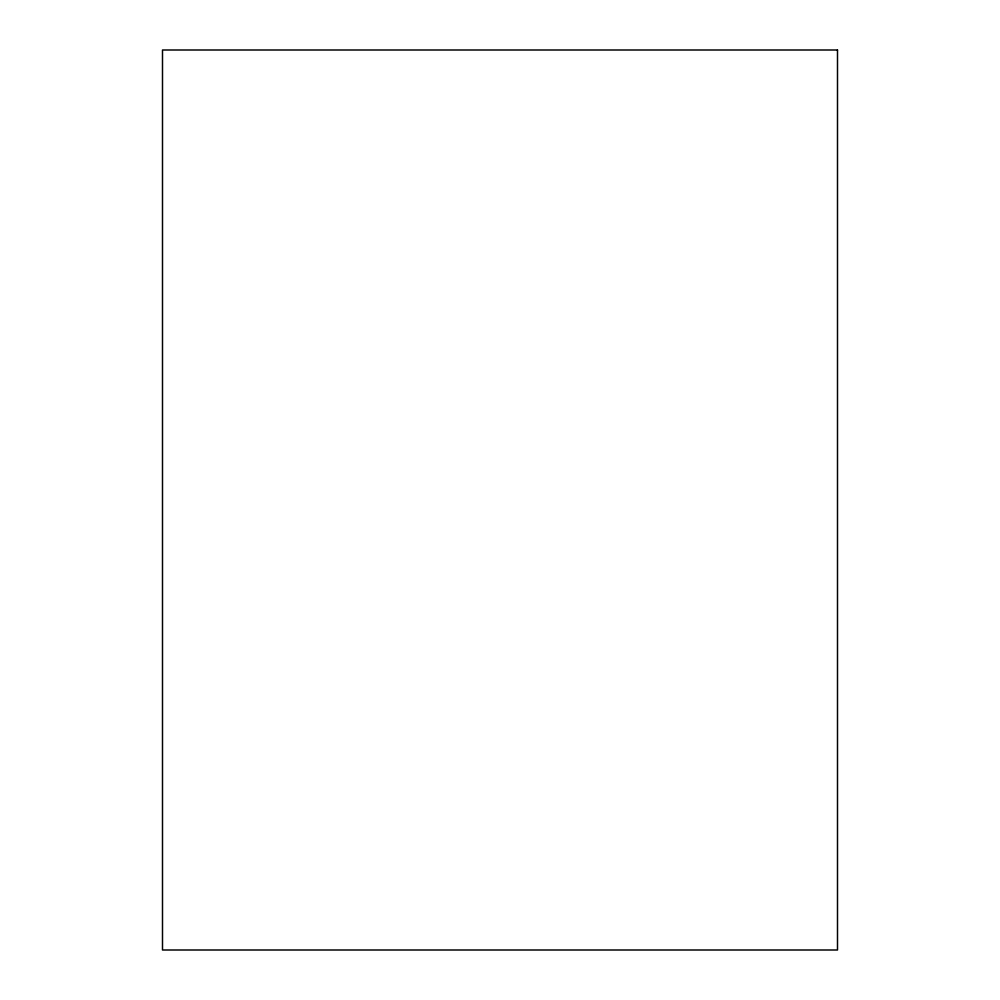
<?xml version="1.0" encoding="UTF-8"?>
<svg xmlns="http://www.w3.org/2000/svg" width="1000" height="1000" viewBox="0 0 1000 1000"><rect width="100%" height="100%" fill="white"/><g stroke="black" fill="none" stroke-linecap="round" stroke-linejoin="round"><path stroke-width="1.5" d="M837.5 50L162.5 50L162.5 950L837.5 950L837.5 50"/></g></svg>
